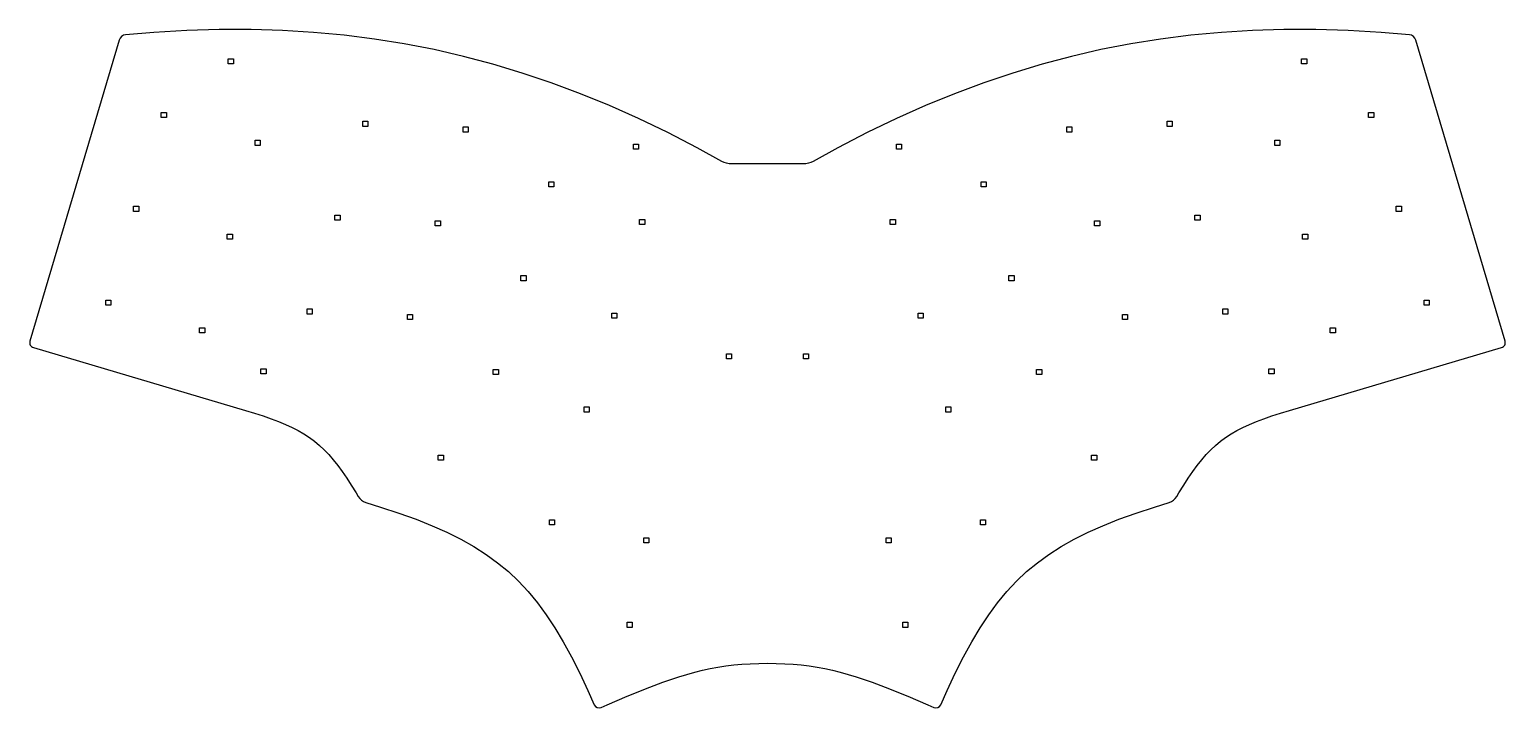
# Model space of a CAD drawing. Extents: x 1 to 288, y 1 to 133.
import ezdxf

# ---------------------------------------------------------------- set-up
doc = ezdxf.new("R2010")
doc.units = 0
doc.layers.add('LAYER1', color=7, linetype='CONTINUOUS')

msp = doc.modelspace()

# ---------------------------------------------------------------- linework, layer by layer
at = {"layer": 'LAYER1', "color": 7}
for points in [[(130.557203, 109.736723), (124.852587, 112.673732), (119.169569, 115.40374), (113.500152, 117.926748), (107.836535, 120.246755), (102.171018, 122.36276), (96.495601, 124.278766), (90.802484, 125.994771), (85.083768, 127.513776), (79.331651, 128.835779), (73.538233, 129.964783), (67.695816, 130.899786), (61.796398, 131.644788), (55.83218, 132.19979), (49.795262, 132.566791), (43.677844, 132.748791), (37.471826, 132.745791), (31.170807, 132.560791), (24.764787, 132.19379), (19.243281, 131.731264)], [(269.33901, 131.731264), (263.817503, 132.19379), (257.411484, 132.560791), (251.110465, 132.745791), (244.904447, 132.748791), (238.787028, 132.566791), (232.75011, 132.19979), (226.785892, 131.644788), (220.886474, 130.899786), (215.044057, 129.964783), (209.250639, 128.835779), (203.498522, 127.513776), (197.779805, 125.994771), (192.086688, 124.278766), (186.411271, 122.36276), (180.745754, 120.246755), (175.082137, 117.926748), (169.41272, 115.40374), (163.729702, 112.673732), (158.025085, 109.736723), (153.167811, 107.070854)], [(17.962744, 130.688967), (0.594736, 72.057229)], [(287.987556, 72.057229), (270.619544, 130.688967)], [(135.414472, 107.070854), (130.557203, 109.736723)], [(151.291165, 106.589714), (137.291123, 106.589714)], [(1.269535, 70.814391), (42.594841, 58.57327), (44.382047, 58.029669), (46.047751, 57.490967), (47.600755, 56.950165), (49.04956, 56.400564), (50.402864, 55.835562), (51.669167, 55.24826), (52.857171, 54.631958), (53.975374, 53.979956), (55.032378, 53.285354), (56.036881, 52.541552), (56.997283, 51.741749), (57.922386, 50.879247), (58.820589, 49.947144), (59.700692, 48.938841), (60.571094, 47.847537), (61.440397, 46.666534), (62.317399, 45.38903), (63.210402, 44.008226), (64.128305, 42.517422), (64.570195, 41.770561)], [(224.012094, 41.770561), (224.453985, 42.517422), (225.371888, 44.008226), (226.264891, 45.38903), (227.141893, 46.666534), (228.011196, 47.847537), (228.881598, 48.938841), (229.761701, 49.947144), (230.659904, 50.879247), (231.585007, 51.741749), (232.545409, 52.541552), (233.549912, 53.285354), (234.606916, 53.979956), (235.725119, 54.631958), (236.913123, 55.24826), (238.179426, 55.835562), (239.53273, 56.400564), (240.981535, 56.950165), (242.534539, 57.490967), (244.200244, 58.029669), (245.98745, 58.57327), (287.312754, 70.814391)], [(66.035551, 40.617005), (68.911019, 39.736114), (72.48843, 38.55391), (75.82704, 37.349706), (78.942249, 36.110003), (81.849358, 34.820899), (84.563866, 33.469095), (87.101073, 32.040791), (89.47638, 30.522486), (91.705187, 28.900581), (93.802793, 27.161376), (95.784599, 25.29137), (97.666105, 23.276865), (99.46251, 21.104258), (101.189415, 18.760051), (102.86192, 16.230544), (104.495625, 13.502136), (106.10583, 10.561327), (107.707935, 7.394327), (109.31734, 3.987657), (110.54209, 1.241006)], [(178.040195, 1.241006), (179.264949, 3.987657), (180.874354, 7.394327), (182.476459, 10.561327), (184.086664, 13.502136), (185.720369, 16.230544), (187.392874, 18.760051), (189.119779, 21.104258), (190.916184, 23.276865), (192.79769, 25.29137), (194.779496, 27.161376), (196.877102, 28.900581), (199.105909, 30.522486), (201.481216, 32.040791), (204.018424, 33.469095), (206.732932, 34.820899), (209.640041, 36.110003), (212.75525, 37.349706), (216.09386, 38.55391), (219.671271, 39.736114), (222.546739, 40.617005)], [(111.867012, 0.725044), (113.037051, 1.23168), (115.030757, 2.085081), (116.938563, 2.888334), (118.768868, 3.641906), (120.529974, 4.346258), (122.230079, 5.00182), (123.877784, 5.609102), (125.481088, 6.168524), (127.048392, 6.680555), (128.588097, 7.145656), (130.108401, 7.564278), (131.617706, 7.936899), (133.12421, 8.26396), (134.636365, 8.545931), (136.16235, 8.783251), (137.710514, 8.976392), (139.289159, 9.125822), (140.906614, 9.231993), (142.571179, 9.295353), (144.291144, 9.316373), (146.011109, 9.295353), (147.675674, 9.231993), (149.293129, 9.125822), (150.871774, 8.976392), (152.419938, 8.783251), (153.945923, 8.545931), (155.458078, 8.26396), (156.964582, 7.936899), (158.473887, 7.564278), (159.994191, 7.145656), (161.533896, 6.680555), (163.101201, 6.168524), (164.704505, 5.609102), (166.35221, 5.00182), (168.052315, 4.346258), (169.813421, 3.641906), (171.643726, 2.888334), (173.551532, 2.085081), (175.545238, 1.23168), (176.715281, 0.725044)]]:
    msp.add_lwpolyline(points, dxfattribs=at)
for points in [[(39.229831, 126.035771), (39.229831, 127.035774), (40.229834, 127.035774), (40.229834, 126.035771)], [(248.352457, 126.035771), (248.352457, 127.035774), (249.35246, 127.035774), (249.35246, 126.035771)], [(26.198792, 115.581741), (26.198792, 116.581744), (27.198795, 116.581744), (27.198795, 115.581741)], [(261.383496, 115.581741), (261.383496, 116.581744), (262.383499, 116.581744), (262.383499, 115.581741)], [(65.427809, 113.869735), (65.427809, 114.869738), (66.427812, 114.869738), (66.427812, 113.869735)], [(84.971468, 112.773732), (84.971468, 113.773735), (85.971471, 113.773735), (85.971471, 112.773732)], [(202.610819, 112.773732), (202.610819, 113.773735), (203.610822, 113.773735), (203.610822, 112.773732)], [(222.154478, 113.869735), (222.154478, 114.869738), (223.154481, 114.869738), (223.154481, 113.869735)], [(44.464147, 110.170724), (44.464147, 111.170727), (45.46415, 111.170727), (45.46415, 110.170724)], [(118.164866, 109.433722), (118.164866, 110.433725), (119.164869, 110.433725), (119.164869, 109.433722)], [(169.41742, 109.433722), (169.41742, 110.433725), (170.417423, 110.433725), (170.417423, 109.433722)], [(243.118141, 110.170724), (243.118141, 111.170727), (244.118144, 111.170727), (244.118144, 110.170724)], [(101.675017, 102.0897), (101.675017, 103.089703), (102.67502, 103.089703), (102.67502, 102.0897)], [(185.907269, 102.0897), (185.907269, 103.089703), (186.907272, 103.089703), (186.907272, 102.0897)], [(20.787776, 97.315886), (20.787776, 98.315889), (21.787779, 98.315889), (21.787779, 97.315886)], [(266.794512, 97.315886), (266.794512, 98.315889), (267.794515, 98.315889), (267.794515, 97.315886)], [(60.017393, 95.603681), (60.017393, 96.603684), (61.017396, 96.603684), (61.017396, 95.603681)], [(79.560951, 94.507877), (79.560951, 95.50788), (80.560954, 95.50788), (80.560954, 94.507877)], [(119.37257, 94.761278), (119.37257, 95.761281), (120.372573, 95.761281), (120.372573, 94.761278)], [(168.209716, 94.761278), (168.209716, 95.761281), (169.209719, 95.761281), (169.209719, 94.761278)], [(208.021336, 94.507877), (208.021336, 95.50788), (209.021339, 95.50788), (209.021339, 94.507877)], [(227.564894, 95.603681), (227.564894, 96.603684), (228.564897, 96.603684), (228.564897, 95.603681)], [(39.053831, 91.905369), (39.053831, 92.905372), (40.053834, 92.905372), (40.053834, 91.905369)], [(248.528457, 91.905369), (248.528457, 92.905372), (249.52846, 92.905372), (249.52846, 91.905369)], [(96.264501, 83.823845), (96.264501, 84.823848), (97.264504, 84.823848), (97.264504, 83.823845)], [(191.317785, 83.823845), (191.317785, 84.823848), (192.317788, 84.823848), (192.317788, 83.823845)], [(15.377759, 79.050332), (15.377759, 80.050335), (16.377762, 80.050335), (16.377762, 79.050332)], [(54.606876, 77.338127), (54.606876, 78.33813), (55.606879, 78.33813), (55.606879, 77.338127)], [(232.975411, 77.338127), (232.975411, 78.33813), (233.975414, 78.33813), (233.975414, 77.338127)], [(272.204529, 79.050332), (272.204529, 80.050335), (273.204532, 80.050335), (273.204532, 79.050332)], [(74.150435, 76.242323), (74.150435, 77.242326), (75.150438, 77.242326), (75.150438, 76.242323)], [(113.962054, 76.495724), (113.962054, 77.495727), (114.962057, 77.495727), (114.962057, 76.495724)], [(173.620232, 76.495724), (173.620232, 77.495727), (174.620235, 77.495727), (174.620235, 76.495724)], [(213.431852, 76.242323), (213.431852, 77.242326), (214.431855, 77.242326), (214.431855, 76.242323)], [(33.642814, 73.639815), (33.642814, 74.639818), (34.642817, 74.639818), (34.642817, 73.639815)], [(253.939474, 73.639815), (253.939474, 74.639818), (254.939477, 74.639818), (254.939477, 73.639815)], [(136.29112, 68.5896), (136.29112, 69.589603), (137.291143, 69.589603), (137.291123, 68.5896)], [(151.291165, 68.5896), (151.291145, 69.589603), (152.291168, 69.589603), (152.291168, 68.5896)], [(45.60295, 65.690692), (45.60295, 66.690695), (46.602952, 66.690695), (46.602952, 65.690692)], [(90.853984, 65.558291), (90.853984, 66.558294), (91.853987, 66.558294), (91.853987, 65.558291)], [(196.728302, 65.558291), (196.728302, 66.558294), (197.728305, 66.558294), (197.728305, 65.558291)], [(241.979338, 65.690692), (241.979338, 66.690695), (242.979341, 66.690695), (242.979341, 65.690692)], [(108.551537, 58.230169), (108.551537, 59.230172), (109.55154, 59.230172), (109.55154, 58.230169)], [(179.030748, 58.230169), (179.030748, 59.230172), (180.030751, 59.230172), (180.030751, 58.230169)], [(80.145953, 48.86184), (80.145953, 49.861843), (81.145956, 49.861843), (81.145956, 48.86184)], [(207.436334, 48.86184), (207.436334, 49.861843), (208.436337, 49.861843), (208.436337, 48.86184)], [(101.802217, 36.268303), (101.802217, 37.268306), (102.80222, 37.268306), (102.80222, 36.268303)], [(185.780069, 36.268303), (185.780069, 37.268306), (186.780072, 37.268306), (186.780072, 36.268303)], [(120.169872, 32.735793), (120.169872, 33.735796), (121.169875, 33.735796), (121.169875, 32.735793)], [(167.412414, 32.735793), (167.412414, 33.735796), (168.412417, 33.735796), (168.412417, 32.735793)], [(116.941163, 16.308244), (116.941163, 17.308247), (117.941166, 17.308247), (117.941166, 16.308244)], [(170.641123, 16.308244), (170.641123, 17.308247), (171.641126, 17.308247), (171.641126, 16.308244)]]:
    msp.add_lwpolyline(points, close=True, dxfattribs=at)
for points in [[(19.243281, 131.731264), (18.642423, 131.680932), (18.133999, 131.267098), (17.962744, 130.688967)], [(270.619544, 130.688967), (270.44829, 131.267097), (269.939867, 131.68093), (269.33901, 131.731264)], [(137.291123, 106.589714), (136.635063, 106.589714), (135.989603, 106.755198), (135.414472, 107.070854)], [(153.167811, 107.070854), (152.592681, 106.755199), (151.947223, 106.589714), (151.291165, 106.589714)], [(0.594736, 72.057229), (0.519408, 71.802934), (0.548184, 71.529131), (0.674734, 71.296054)], [(287.907557, 71.296053), (288.034107, 71.52913), (288.062884, 71.802934), (287.987556, 72.057229)], [(0.674734, 71.296054), (0.801283, 71.062976), (1.01524, 70.889717), (1.269535, 70.814391)], [(287.312754, 70.814391), (287.56705, 70.889716), (287.781007, 71.062975), (287.907557, 71.296053)], [(64.570195, 41.770561), (64.897806, 41.216851), (65.4204, 40.805455), (66.035551, 40.617005)], [(222.546739, 40.617005), (223.16189, 40.805455), (223.684483, 41.216851), (224.012094, 41.770561)], [(110.54209, 1.241006), (110.76772, 0.735005), (111.358602, 0.504899), (111.867012, 0.725044)], [(176.715281, 0.725044), (177.22369, 0.504904), (177.814566, 0.735009), (178.040195, 1.241006)]]:
    msp.add_open_spline(points, degree=3, dxfattribs=at)

doc.saveas('drawing.dxf')
